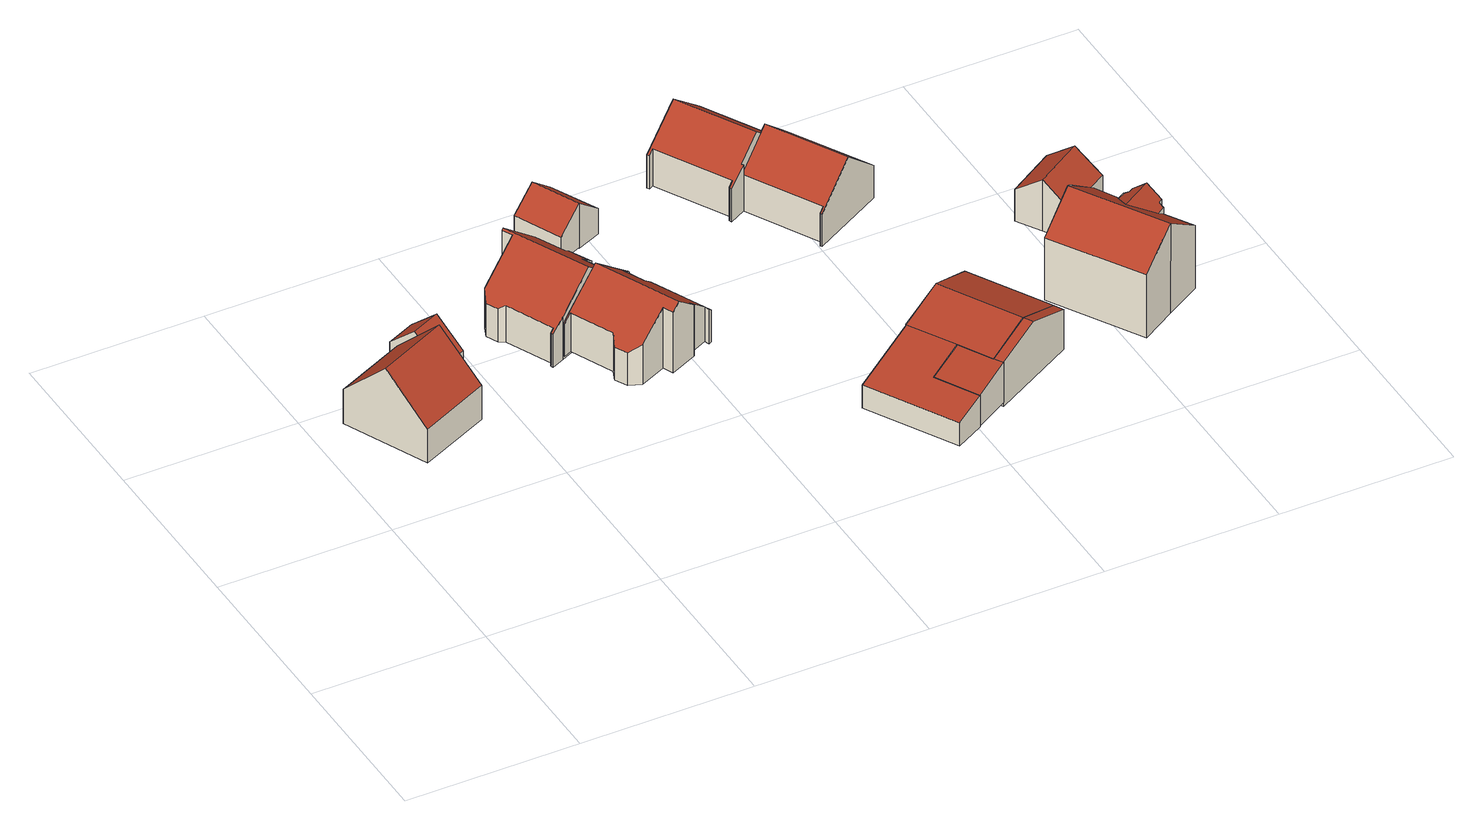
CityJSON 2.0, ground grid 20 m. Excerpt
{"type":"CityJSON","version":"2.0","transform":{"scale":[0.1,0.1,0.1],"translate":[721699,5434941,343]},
"CityObjects":{
"building1":{"type":"Building","attributes":{"Gemeindeschluessel":"09375181","HoeheDach":"358.170","HoeheGrund":"348.696","Methode":"2000","NiedrigsteTraufeDesGebaeudes":"353.004","Geometrietyp2DReferenz":"3000","measuredHeight":9.47,"function":"31001_1000","roofType":"3100"},"address":[{"Country":"Germany","Locality":"Pettendorf","ThoroughfareName":"Alte Straße 16"}],"geometry":[{"type":"Solid","lod":"2","boundaries":[[[[0,1,2,3]],[[2,1,4,5]],[[6,0,3,7]],[[7,8,9,6]],[[5,4,9,8]],[[3,2,5,8,7]],[[6,9,4,1,0]]]],"semantics":{"surfaces":[{"type":"WallSurface","Flaeche":"38.931","Z_MAX":"4.312","Z_MAX_ASL":"353.008","Z_MIN":"0.000","Z_MIN_ASL":"348.696"},{"type":"RoofSurface","Dachneigung":"46.220","Dachorientierung":"155.586","Flaeche":"67.337","Z_MAX":"9.474","Z_MAX_ASL":"358.170","Z_MIN":"4.312","Z_MIN_ASL":"353.008"},{"type":"GroundSurface","Flaeche":"97.205","Z_MAX":"0.000","Z_MAX_ASL":"348.696","Z_MIN":"0.000","Z_MIN_ASL":"348.696"},{"type":"WallSurface","Flaeche":"38.860","Z_MAX":"4.313","Z_MAX_ASL":"353.009","Z_MIN":"0.000","Z_MIN_ASL":"348.696"},{"type":"RoofSurface","Dachneigung":"46.218","Dachorientierung":"335.592","Flaeche":"67.305","Z_MAX":"9.474","Z_MAX_ASL":"358.170","Z_MIN":"4.308","Z_MIN_ASL":"353.004"},{"type":"WallSurface","Flaeche":"74.282","Z_MAX":"9.474","Z_MAX_ASL":"358.170","Z_MIN":"0.000","Z_MIN_ASL":"348.696"},{"type":"WallSurface","Flaeche":"74.246","Z_MAX":"9.474","Z_MAX_ASL":"358.170","Z_MIN":"0.000","Z_MIN_ASL":"348.696"}],"values":[[0,1,2,3,4,5,6]]}}]},
"building2":{"type":"Building","attributes":{"Gemeindeschluessel":"09375181","HoeheDach":"354.582","HoeheGrund":"348.610","Methode":"2000","NiedrigsteTraufeDesGebaeudes":"351.508","Geometrietyp2DReferenz":"3000","measuredHeight":5.97,"function":"31001_2000","roofType":"3100"},"geometry":[{"type":"Solid","lod":"2","boundaries":[[[[10,11,12,13]],[[14,11,10,15]],[[16,17,12,11,14]],[[13,12,17,18]],[[19,18,17,16]],[[16,14,15,19]],[[15,10,13,18,19]]]],"semantics":{"surfaces":[{"type":"RoofSurface","Dachneigung":"48.520","Dachorientierung":"155.666","Flaeche":"16.928","Z_MAX":"5.972","Z_MAX_ASL":"354.582","Z_MIN":"2.898","Z_MIN_ASL":"351.508"},{"type":"WallSurface","Flaeche":"10.573","Z_MAX":"2.898","Z_MAX_ASL":"351.508","Z_MIN":"0.000","Z_MIN_ASL":"348.610"},{"type":"WallSurface","Flaeche":"29.880","Z_MAX":"5.972","Z_MAX_ASL":"354.582","Z_MIN":"0.000","Z_MIN_ASL":"348.610"},{"type":"RoofSurface","Dachneigung":"48.521","Dachorientierung":"335.677","Flaeche":"15.407","Z_MAX":"5.972","Z_MAX_ASL":"354.582","Z_MIN":"3.169","Z_MIN_ASL":"351.779"},{"type":"WallSurface","Flaeche":"11.565","Z_MAX":"3.177","Z_MAX_ASL":"351.787","Z_MIN":"0.000","Z_MIN_ASL":"348.610"},{"type":"GroundSurface","Flaeche":"24.224","Z_MAX":"0.000","Z_MAX_ASL":"348.610","Z_MIN":"0.000","Z_MIN_ASL":"348.610"},{"type":"WallSurface","Flaeche":"29.915","Z_MAX":"5.972","Z_MAX_ASL":"354.582","Z_MIN":"0.000","Z_MIN_ASL":"348.610"}],"values":[[0,1,2,3,4,5,6]]}}]},
"building3":{"type":"Building","attributes":{"Gemeindeschluessel":"09375181","HoeheDach":"356.491","HoeheGrund":"347.420","Methode":"1000","NiedrigsteTraufeDesGebaeudes":"351.602","Geometrietyp2DReferenz":"3000","measuredHeight":9.07,"function":"31001_1000","roofType":"3100"},"address":[{"Country":"Germany","Locality":"Pettendorf","ThoroughfareName":"Alte Straße 14a"}],"geometry":[{"type":"Solid","lod":"2","boundaries":[[[[20,21,22,23,24,25,26,27,28,29,30,31]],[[32,33,26,25,34]],[[35,36,37,38]],[[39,31,30,40]],[[41,23,22,42]],[[43,44,45,46]],[[47,48,49,50]],[[51,47,50,52,43,46,35,38,32,34,53,41,42,54,55,39,40,56]],[[54,21,20,55]],[[42,22,21,54]],[[56,29,28,51]],[[34,25,24,53]],[[46,45,36,35]],[[40,30,29,56]],[[51,28,27,48,47]],[[38,37,33,32]],[[50,49,57,52]],[[53,24,23,41]],[[52,57,44,43]],[[26,33,37,36,45,44,57,49,48,27]],[[55,20,31,39]]]],"semantics":{"surfaces":[{"type":"RoofSurface","Dachneigung":"50.794","Dachorientierung":"244.987","Flaeche":"68.030","Z_MAX":"9.071","Z_MAX_ASL":"356.491","Z_MIN":"4.182","Z_MIN_ASL":"351.602"},{"type":"WallSurface","Flaeche":"70.826","Z_MAX":"9.071","Z_MAX_ASL":"356.491","Z_MIN":"0.000","Z_MIN_ASL":"347.420"},{"type":"WallSurface","Flaeche":"7.396","Z_MAX":"5.552","Z_MAX_ASL":"352.972","Z_MIN":"0.000","Z_MIN_ASL":"347.420"},{"type":"WallSurface","Flaeche":"6.465","Z_MAX":"5.035","Z_MAX_ASL":"352.455","Z_MIN":"0.000","Z_MIN_ASL":"347.420"},{"type":"WallSurface","Flaeche":"2.140","Z_MAX":"4.581","Z_MAX_ASL":"352.001","Z_MIN":"0.000","Z_MIN_ASL":"347.420"},{"type":"WallSurface","Flaeche":"8.119","Z_MAX":"5.599","Z_MAX_ASL":"353.019","Z_MIN":"0.000","Z_MIN_ASL":"347.420"},{"type":"WallSurface","Flaeche":"17.636","Z_MAX":"4.717","Z_MAX_ASL":"352.137","Z_MIN":"0.000","Z_MIN_ASL":"347.420"},{"type":"GroundSurface","Flaeche":"108.155","Z_MAX":"0.000","Z_MAX_ASL":"347.420","Z_MIN":"0.000","Z_MIN_ASL":"347.420"},{"type":"WallSurface","Flaeche":"3.323","Z_MAX":"4.627","Z_MAX_ASL":"352.047","Z_MIN":"0.000","Z_MIN_ASL":"347.420"},{"type":"WallSurface","Flaeche":"27.654","Z_MAX":"4.627","Z_MAX_ASL":"352.047","Z_MIN":"0.000","Z_MIN_ASL":"347.420"},{"type":"WallSurface","Flaeche":"12.566","Z_MAX":"8.929","Z_MAX_ASL":"356.349","Z_MIN":"0.000","Z_MIN_ASL":"347.420"},{"type":"WallSurface","Flaeche":"7.820","Z_MAX":"5.503","Z_MAX_ASL":"352.923","Z_MIN":"0.000","Z_MIN_ASL":"347.420"},{"type":"WallSurface","Flaeche":"21.305","Z_MAX":"5.599","Z_MAX_ASL":"353.019","Z_MIN":"0.000","Z_MIN_ASL":"347.420"},{"type":"WallSurface","Flaeche":"33.280","Z_MAX":"8.925","Z_MAX_ASL":"356.345","Z_MIN":"0.000","Z_MIN_ASL":"347.420"},{"type":"WallSurface","Flaeche":"38.442","Z_MAX":"9.071","Z_MAX_ASL":"356.491","Z_MIN":"0.000","Z_MIN_ASL":"347.420"},{"type":"WallSurface","Flaeche":"1.183","Z_MAX":"4.332","Z_MAX_ASL":"351.752","Z_MIN":"0.000","Z_MIN_ASL":"347.420"},{"type":"WallSurface","Flaeche":"2.704","Z_MAX":"4.717","Z_MAX_ASL":"352.137","Z_MIN":"0.000","Z_MIN_ASL":"347.420"},{"type":"WallSurface","Flaeche":"1.460","Z_MAX":"4.186","Z_MAX_ASL":"351.606","Z_MIN":"0.000","Z_MIN_ASL":"347.420"},{"type":"WallSurface","Flaeche":"12.439","Z_MAX":"4.254","Z_MAX_ASL":"351.674","Z_MIN":"0.000","Z_MIN_ASL":"347.420"},{"type":"RoofSurface","Dachneigung":"50.793","Dachorientierung":"64.981","Flaeche":"71.548","Z_MAX":"9.071","Z_MAX_ASL":"356.491","Z_MIN":"4.223","Z_MIN_ASL":"351.643"},{"type":"WallSurface","Flaeche":"6.382","Z_MAX":"4.229","Z_MAX_ASL":"351.649","Z_MIN":"0.000","Z_MIN_ASL":"347.420"}],"values":[[0,1,2,3,4,5,6,7,8,9,10,11,12,13,14,15,16,17,18,19,20]]}}]},
"building4":{"type":"Building","attributes":{"Gemeindeschluessel":"09375181","HoeheDach":"356.438","HoeheGrund":"347.910","Methode":"1000","NiedrigsteTraufeDesGebaeudes":"351.975","Geometrietyp2DReferenz":"3000","measuredHeight":8.53,"function":"31001_1000","roofType":"3100"},"address":[{"Country":"Germany","Locality":"Pettendorf","ThoroughfareName":"Alte Straße 14"}],"geometry":[{"type":"Solid","lod":"2","boundaries":[[[[58,59,60,61]],[[61,60,62,63]],[[64,65,66,67]],[[68,69,70,71]],[[72,73,74,75,76,77,78,79,80,81,82]],[[63,62,80,79,83]],[[84,77,76,85]],[[86,87,88,89]],[[90,75,74,91]],[[92,93,59,58]],[[94,68,71,95,86,89,64,67,92,58,61,63,83,96,84,85,90,91,97,98]],[[94,82,81,69,68]],[[95,99,87,86]],[[71,70,99,95]],[[91,74,73,97]],[[80,62,60,59,93,66,65,88,87,99,70,69,81]],[[89,88,65,64]],[[85,76,75,90]],[[97,73,72,98]],[[83,79,78,96]],[[96,78,77,84]],[[67,66,93,92]],[[98,72,82,94]]]],"semantics":{"surfaces":[{"type":"WallSurface","Flaeche":"13.796","Z_MAX":"6.456","Z_MAX_ASL":"354.366","Z_MIN":"0.000","Z_MIN_ASL":"347.910"},{"type":"WallSurface","Flaeche":"3.906","Z_MAX":"6.458","Z_MAX_ASL":"354.368","Z_MIN":"0.000","Z_MIN_ASL":"347.910"},{"type":"WallSurface","Flaeche":"31.075","Z_MAX":"4.070","Z_MAX_ASL":"351.980","Z_MIN":"0.000","Z_MIN_ASL":"347.910"},{"type":"WallSurface","Flaeche":"2.650","Z_MAX":"4.572","Z_MAX_ASL":"352.482","Z_MIN":"0.000","Z_MIN_ASL":"347.910"},{"type":"RoofSurface","Dachneigung":"50.515","Dachorientierung":"245.150","Flaeche":"58.067","Z_MAX":"8.528","Z_MAX_ASL":"356.438","Z_MIN":"4.065","Z_MIN_ASL":"351.975"},{"type":"WallSurface","Flaeche":"26.834","Z_MAX":"8.528","Z_MAX_ASL":"356.438","Z_MIN":"0.000","Z_MIN_ASL":"347.910"},{"type":"WallSurface","Flaeche":"7.095","Z_MAX":"4.945","Z_MAX_ASL":"352.855","Z_MIN":"0.000","Z_MIN_ASL":"347.910"},{"type":"WallSurface","Flaeche":"13.623","Z_MAX":"4.990","Z_MAX_ASL":"352.900","Z_MIN":"0.000","Z_MIN_ASL":"347.910"},{"type":"WallSurface","Flaeche":"6.401","Z_MAX":"4.913","Z_MAX_ASL":"352.823","Z_MIN":"0.000","Z_MIN_ASL":"347.910"},{"type":"WallSurface","Flaeche":"2.650","Z_MAX":"4.352","Z_MAX_ASL":"352.262","Z_MIN":"0.000","Z_MIN_ASL":"347.910"},{"type":"GroundSurface","Flaeche":"97.626","Z_MAX":"0.000","Z_MAX_ASL":"347.910","Z_MIN":"0.000","Z_MIN_ASL":"347.910"},{"type":"WallSurface","Flaeche":"65.432","Z_MAX":"8.528","Z_MAX_ASL":"356.438","Z_MIN":"0.000","Z_MIN_ASL":"347.910"},{"type":"WallSurface","Flaeche":"5.055","Z_MAX":"4.990","Z_MAX_ASL":"352.900","Z_MIN":"0.000","Z_MIN_ASL":"347.910"},{"type":"WallSurface","Flaeche":"1.096","Z_MAX":"4.070","Z_MAX_ASL":"351.980","Z_MIN":"0.000","Z_MIN_ASL":"347.910"},{"type":"WallSurface","Flaeche":"26.558","Z_MAX":"4.913","Z_MAX_ASL":"352.823","Z_MIN":"0.000","Z_MIN_ASL":"347.910"},{"type":"RoofSurface","Dachneigung":"50.509","Dachorientierung":"65.144","Flaeche":"68.430","Z_MAX":"8.528","Z_MAX_ASL":"356.438","Z_MIN":"4.067","Z_MIN_ASL":"351.977"},{"type":"WallSurface","Flaeche":"5.052","Z_MAX":"4.988","Z_MAX_ASL":"352.898","Z_MIN":"0.000","Z_MIN_ASL":"347.910"},{"type":"WallSurface","Flaeche":"6.024","Z_MAX":"4.073","Z_MAX_ASL":"351.983","Z_MIN":"0.000","Z_MIN_ASL":"347.910"},{"type":"WallSurface","Flaeche":"4.482","Z_MAX":"4.910","Z_MAX_ASL":"352.820","Z_MIN":"0.000","Z_MIN_ASL":"347.910"},{"type":"WallSurface","Flaeche":"10.038","Z_MAX":"7.716","Z_MAX_ASL":"355.626","Z_MIN":"0.000","Z_MIN_ASL":"347.910"},{"type":"WallSurface","Flaeche":"21.285","Z_MAX":"7.715","Z_MAX_ASL":"355.625","Z_MIN":"0.000","Z_MIN_ASL":"347.910"},{"type":"WallSurface","Flaeche":"1.416","Z_MAX":"4.347","Z_MAX_ASL":"352.257","Z_MIN":"0.000","Z_MIN_ASL":"347.910"},{"type":"WallSurface","Flaeche":"0.845","Z_MAX":"4.089","Z_MAX_ASL":"351.999","Z_MIN":"0.000","Z_MIN_ASL":"347.910"}],"values":[[0,1,2,3,4,5,6,7,8,9,10,11,12,13,14,15,16,17,18,19,20,21,22]]}}]},
"building5":{"type":"Building","attributes":{"Gemeindeschluessel":"09375181","HoeheDach":"353.007","HoeheGrund":"347.350","Methode":"1000","NiedrigsteTraufeDesGebaeudes":"350.510","Geometrietyp2DReferenz":"3000","measuredHeight":5.66,"function":"31001_2000","roofType":"2100"},"geometry":[{"type":"Solid","lod":"2","boundaries":[[[[100,101,102,103]],[[104,105,106,107]],[[101,106,105,102]],[[102,105,104,103]],[[100,107,106,101]],[[103,104,107,100]]]],"semantics":{"surfaces":[{"type":"GroundSurface","Flaeche":"17.930","Z_MAX":"0.000","Z_MAX_ASL":"347.350","Z_MIN":"0.000","Z_MIN_ASL":"347.350"},{"type":"RoofSurface","Dachneigung":"50.230","Dachorientierung":"245.366","Flaeche":"23.327","Z_MAX":"5.657","Z_MAX_ASL":"353.007","Z_MIN":"3.160","Z_MIN_ASL":"350.510"},{"type":"WallSurface","Flaeche":"33.831","Z_MAX":"5.657","Z_MAX_ASL":"353.007","Z_MIN":"0.000","Z_MIN_ASL":"347.350"},{"type":"WallSurface","Flaeche":"13.225","Z_MAX":"5.657","Z_MAX_ASL":"353.007","Z_MIN":"0.000","Z_MIN_ASL":"347.350"},{"type":"WallSurface","Flaeche":"13.153","Z_MAX":"5.646","Z_MAX_ASL":"352.996","Z_MIN":"0.000","Z_MIN_ASL":"347.350"},{"type":"WallSurface","Flaeche":"18.936","Z_MAX":"3.160","Z_MAX_ASL":"350.510","Z_MIN":"0.000","Z_MIN_ASL":"347.350"}],"values":[[0,1,2,3,4,5]]}}]},
"building6":{"type":"Building","attributes":{"Gemeindeschluessel":"09375181","HoeheDach":"353.002","HoeheGrund":"347.310","Methode":"2000","NiedrigsteTraufeDesGebaeudes":"350.512","Geometrietyp2DReferenz":"3000","measuredHeight":5.69,"function":"31001_2000","roofType":"2100"},"geometry":[{"type":"Solid","lod":"2","boundaries":[[[[108,109,105,110]],[[105,109,111,106]],[[112,113,108,110]],[[110,105,106,112]],[[112,106,111,113]],[[113,111,109,108]]]],"semantics":{"surfaces":[{"type":"WallSurface","Flaeche":"13.328","Z_MAX":"5.692","Z_MAX_ASL":"353.002","Z_MIN":"0.000","Z_MIN_ASL":"347.310"},{"type":"RoofSurface","Dachneigung":"50.282","Dachorientierung":"65.176","Flaeche":"23.369","Z_MAX":"5.692","Z_MAX_ASL":"353.002","Z_MIN":"3.202","Z_MIN_ASL":"350.512"},{"type":"GroundSurface","Flaeche":"17.975","Z_MAX":"0.000","Z_MAX_ASL":"347.310","Z_MIN":"0.000","Z_MIN_ASL":"347.310"},{"type":"WallSurface","Flaeche":"34.056","Z_MAX":"5.692","Z_MAX_ASL":"353.002","Z_MIN":"0.000","Z_MIN_ASL":"347.310"},{"type":"WallSurface","Flaeche":"13.290","Z_MAX":"5.686","Z_MAX_ASL":"352.996","Z_MIN":"0.000","Z_MIN_ASL":"347.310"},{"type":"WallSurface","Flaeche":"19.283","Z_MAX":"3.202","Z_MAX_ASL":"350.512","Z_MIN":"0.000","Z_MIN_ASL":"347.310"}],"values":[[0,1,2,3,4,5]]}}]},
"building7":{"type":"Building","attributes":{"Gemeindeschluessel":"09375181","HoeheDach":"353.417","HoeheGrund":"348.230","Methode":"2000","NiedrigsteTraufeDesGebaeudes":"351.129","Geometrietyp2DReferenz":"3000","measuredHeight":5.19,"function":"31001_2000","roofType":"2100","storeysAboveGround":1},"geometry":[{"type":"Solid","lod":"2","boundaries":[[[[114,115,116,117]],[[118,119,120,121]],[[122,120,119,123,116,115]],[[124,123,119,118]],[[121,120,122,125]],[[114,117,124,118,121,125]],[[125,122,115,114]],[[117,116,123,124]]]],"semantics":{"surfaces":[{"type":"WallSurface","Flaeche":"33.360","Z_MAX":"5.182","Z_MAX_ASL":"353.412","Z_MIN":"0.000","Z_MIN_ASL":"348.230"},{"type":"WallSurface","Flaeche":"21.733","Z_MAX":"3.940","Z_MAX_ASL":"352.170","Z_MIN":"0.000","Z_MIN_ASL":"348.230"},{"type":"RoofSurface","Dachneigung":"74.588","Dachorientierung":"240.646","Flaeche":"74.211","Z_MAX":"5.187","Z_MAX_ASL":"353.417","Z_MIN":"2.899","Z_MIN_ASL":"351.129"},{"type":"WallSurface","Flaeche":"20.643","Z_MAX":"5.187","Z_MAX_ASL":"353.417","Z_MIN":"0.000","Z_MIN_ASL":"348.230"},{"type":"WallSurface","Flaeche":"12.843","Z_MAX":"3.935","Z_MAX_ASL":"352.165","Z_MIN":"0.000","Z_MIN_ASL":"348.230"},{"type":"GroundSurface","Flaeche":"71.542","Z_MAX":"0.000","Z_MAX_ASL":"348.230","Z_MIN":"0.000","Z_MIN_ASL":"348.230"},{"type":"WallSurface","Flaeche":"33.850","Z_MAX":"2.909","Z_MAX_ASL":"351.139","Z_MIN":"0.000","Z_MIN_ASL":"348.230"},{"type":"WallSurface","Flaeche":"31.909","Z_MAX":"5.187","Z_MAX_ASL":"353.417","Z_MIN":"0.000","Z_MIN_ASL":"348.230"}],"values":[[0,1,2,3,4,5,6,7]]}}]},
"building8":{"type":"Building","attributes":{"Gemeindeschluessel":"09375181","HoeheDach":"353.417","HoeheGrund":"348.280","Methode":"2000","NiedrigsteTraufeDesGebaeudes":"352.174","Geometrietyp2DReferenz":"3000","measuredHeight":5.14,"function":"51009_1610","roofType":"2100"},"geometry":[{"type":"Solid","lod":"2","boundaries":[[[[126,123,127,128]],[[129,130,120,131]],[[120,130,127,123,119]],[[132,119,123,126]],[[132,126,128,129,131]],[[131,120,119,132]],[[128,127,130,129]]]],"semantics":{"surfaces":[{"type":"WallSurface","Flaeche":"21.908","Z_MAX":"5.136","Z_MAX_ASL":"353.416","Z_MIN":"0.000","Z_MIN_ASL":"348.280"},{"type":"WallSurface","Flaeche":"20.486","Z_MAX":"5.137","Z_MAX_ASL":"353.417","Z_MIN":"0.000","Z_MIN_ASL":"348.280"},{"type":"RoofSurface","Dachneigung":"74.673","Dachorientierung":"240.809","Flaeche":"25.908","Z_MAX":"5.137","Z_MAX_ASL":"353.417","Z_MIN":"3.894","Z_MIN_ASL":"352.174"},{"type":"WallSurface","Flaeche":"20.419","Z_MAX":"5.134","Z_MAX_ASL":"353.414","Z_MIN":"0.000","Z_MIN_ASL":"348.280"},{"type":"GroundSurface","Flaeche":"24.986","Z_MAX":"0.000","Z_MAX_ASL":"348.280","Z_MIN":"0.000","Z_MIN_ASL":"348.280"},{"type":"WallSurface","Flaeche":"21.493","Z_MAX":"3.894","Z_MAX_ASL":"352.174","Z_MIN":"0.000","Z_MIN_ASL":"348.280"},{"type":"WallSurface","Flaeche":"6.410","Z_MAX":"5.137","Z_MAX_ASL":"353.417","Z_MIN":"0.000","Z_MIN_ASL":"348.280"}],"values":[[0,1,2,3,4,5,6]]}}]},
"building9":{"type":"Building","attributes":{"Gemeindeschluessel":"09375181","HoeheDach":"355.030","HoeheGrund":"347.840","Methode":"2000","NiedrigsteTraufeDesGebaeudes":"352.889","Geometrietyp2DReferenz":"3000","measuredHeight":7.19,"function":"31001_1000","roofType":"3100","storeysAboveGround":1},"address":[{"Country":"Germany","Locality":"Pettendorf","ThoroughfareName":"Alte Straße 17"}],"geometry":[{"type":"Solid","lod":"2","boundaries":[[[[133,134,135,127,136]],[[135,134,137,138]],[[139,137,134,133]],[[140,141,138,137,139]],[[140,139,133,136,142,143]],[[143,116,141,140]],[[142,123,116,143]],[[136,127,123,142]],[[116,123,127,135,138,141]]]],"semantics":{"surfaces":[{"type":"WallSurface","Flaeche":"69.730","Z_MAX":"7.190","Z_MAX_ASL":"355.030","Z_MIN":"0.000","Z_MIN_ASL":"347.840"},{"type":"RoofSurface","Dachneigung":"69.071","Dachorientierung":"60.802","Flaeche":"62.967","Z_MAX":"7.190","Z_MAX_ASL":"355.030","Z_MIN":"5.049","Z_MIN_ASL":"352.889"},{"type":"WallSurface","Flaeche":"53.010","Z_MAX":"5.049","Z_MAX_ASL":"352.889","Z_MIN":"0.000","Z_MIN_ASL":"347.840"},{"type":"WallSurface","Flaeche":"69.978","Z_MAX":"7.190","Z_MAX_ASL":"355.030","Z_MIN":"0.000","Z_MIN_ASL":"347.840"},{"type":"GroundSurface","Flaeche":"117.396","Z_MAX":"0.000","Z_MAX_ASL":"347.840","Z_MIN":"0.000","Z_MIN_ASL":"347.840"},{"type":"WallSurface","Flaeche":"0.575","Z_MAX":"5.570","Z_MAX_ASL":"353.410","Z_MIN":"0.000","Z_MIN_ASL":"347.840"},{"type":"WallSurface","Flaeche":"34.312","Z_MAX":"5.580","Z_MAX_ASL":"353.420","Z_MIN":"0.000","Z_MIN_ASL":"347.840"},{"type":"WallSurface","Flaeche":"23.810","Z_MAX":"5.582","Z_MAX_ASL":"353.422","Z_MIN":"0.000","Z_MIN_ASL":"347.840"},{"type":"RoofSurface","Dachneigung":"73.854","Dachorientierung":"240.803","Flaeche":"60.994","Z_MAX":"7.190","Z_MAX_ASL":"355.030","Z_MIN":"5.569","Z_MIN_ASL":"353.409"}],"values":[[0,1,2,3,4,5,6,7,8]]}}]},
"building10":{"type":"Building","attributes":{"Gemeindeschluessel":"09375181","HoeheDach":"355.030","HoeheGrund":"347.770","Methode":"2000","NiedrigsteTraufeDesGebaeudes":"352.889","Geometrietyp2DReferenz":"3000","measuredHeight":7.26,"function":"51009_1610","roofType":"3100"},"geometry":[{"type":"Solid","lod":"2","boundaries":[[[[136,127,135,134,133]],[[144,145,146,130,147]],[[133,134,145,144]],[[136,133,144,147]],[[147,130,127,136]],[[146,145,134,135]],[[130,146,135,127]]]],"semantics":{"surfaces":[{"type":"WallSurface","Flaeche":"70.494","Z_MAX":"7.260","Z_MAX_ASL":"355.030","Z_MIN":"0.000","Z_MIN_ASL":"347.770"},{"type":"WallSurface","Flaeche":"6.388","Z_MAX":"5.119","Z_MAX_ASL":"352.889","Z_MIN":"0.000","Z_MIN_ASL":"347.770"},{"type":"GroundSurface","Flaeche":"13.918","Z_MAX":"0.000","Z_MAX_ASL":"347.770","Z_MIN":"0.000","Z_MIN_ASL":"347.770"},{"type":"WallSurface","Flaeche":"7.045","Z_MAX":"5.645","Z_MAX_ASL":"353.415","Z_MIN":"0.000","Z_MIN_ASL":"347.770"},{"type":"RoofSurface","Dachneigung":"69.039","Dachorientierung":"60.580","Flaeche":"7.469","Z_MAX":"7.260","Z_MAX_ASL":"355.030","Z_MIN":"5.119","Z_MIN_ASL":"352.889"},{"type":"RoofSurface","Dachneigung":"73.813","Dachorientierung":"240.580","Flaeche":"7.229","Z_MAX":"7.260","Z_MAX_ASL":"355.030","Z_MIN":"5.645","Z_MIN_ASL":"353.415"}],"values":[[0,0,1,2,3,4,5]]}}]},
"building11":{"type":"Building","attributes":{"Gemeindeschluessel":"09375181","HoeheDach":"355.290","HoeheGrund":"347.070","Methode":"2000","NiedrigsteTraufeDesGebaeudes":"351.252","Geometrietyp2DReferenz":"3000","measuredHeight":8.22,"function":"31001_1000","roofType":"3100"},"address":[{"Country":"Germany","Locality":"Pettendorf","ThoroughfareName":"Alte Straße 12a"}],"geometry":[{"type":"Solid","lod":"2","boundaries":[[[[148,149,150,151]],[[152,153,151,150,154]],[[155,156,152,154]],[[152,156,157,158,159,160,161,162,163,164,153]],[[159,165,166,160]],[[158,167,165,159]],[[160,166,168,161]],[[161,168,169,162]],[[163,162,169,149,148]],[[155,154,150,149,169,168,166,165,167,170]],[[156,155,170,157]],[[167,158,157,170]],[[148,151,153,164,163]]]],"semantics":{"surfaces":[{"type":"RoofSurface","Dachneigung":"50.189","Dachorientierung":"61.171","Flaeche":"62.723","Z_MAX":"8.220","Z_MAX_ASL":"355.290","Z_MIN":"4.202","Z_MIN_ASL":"351.272"},{"type":"WallSurface","Flaeche":"49.275","Z_MAX":"8.220","Z_MAX_ASL":"355.290","Z_MIN":"0.000","Z_MIN_ASL":"347.070"},{"type":"WallSurface","Flaeche":"0.796","Z_MAX":"5.945","Z_MAX_ASL":"353.015","Z_MIN":"0.000","Z_MIN_ASL":"347.070"},{"type":"GroundSurface","Flaeche":"90.943","Z_MAX":"0.000","Z_MAX_ASL":"347.070","Z_MIN":"0.000","Z_MIN_ASL":"347.070"},{"type":"WallSurface","Flaeche":"45.252","Z_MAX":"4.723","Z_MAX_ASL":"351.793","Z_MIN":"0.000","Z_MIN_ASL":"347.070"},{"type":"WallSurface","Flaeche":"2.743","Z_MAX":"4.700","Z_MAX_ASL":"351.770","Z_MIN":"0.000","Z_MIN_ASL":"347.070"},{"type":"WallSurface","Flaeche":"2.776","Z_MAX":"4.723","Z_MAX_ASL":"351.793","Z_MIN":"0.000","Z_MIN_ASL":"347.070"},{"type":"WallSurface","Flaeche":"1.127","Z_MAX":"4.204","Z_MAX_ASL":"351.274","Z_MIN":"0.000","Z_MIN_ASL":"347.070"},{"type":"WallSurface","Flaeche":"59.866","Z_MAX":"8.220","Z_MAX_ASL":"355.290","Z_MIN":"0.000","Z_MIN_ASL":"347.070"},{"type":"RoofSurface","Dachneigung":"50.190","Dachorientierung":"241.175","Flaeche":"55.661","Z_MAX":"8.220","Z_MAX_ASL":"355.290","Z_MIN":"4.182","Z_MIN_ASL":"351.252"},{"type":"WallSurface","Flaeche":"10.714","Z_MAX":"5.945","Z_MAX_ASL":"353.015","Z_MIN":"0.000","Z_MIN_ASL":"347.070"},{"type":"WallSurface","Flaeche":"1.164","Z_MAX":"4.186","Z_MAX_ASL":"351.256","Z_MIN":"0.000","Z_MIN_ASL":"347.070"},{"type":"WallSurface","Flaeche":"41.918","Z_MAX":"4.202","Z_MAX_ASL":"351.272","Z_MIN":"0.000","Z_MIN_ASL":"347.070"}],"values":[[0,1,2,3,4,5,6,7,8,9,10,11,12]]}}]},
"building12":{"type":"Building","attributes":{"Gemeindeschluessel":"09375181","HoeheDach":"355.350","HoeheGrund":"347.120","Methode":"2000","NiedrigsteTraufeDesGebaeudes":"351.215","Geometrietyp2DReferenz":"3000","measuredHeight":8.23,"function":"31001_1000","roofType":"3100"},"address":[{"Country":"Germany","Locality":"Pettendorf","ThoroughfareName":"Alte Straße 12"}],"geometry":[{"type":"Solid","lod":"2","boundaries":[[[[171,172,173,174,175,176]],[[171,164,153,172]],[[164,171,176,177]],[[175,178,177,176]],[[156,179,180,152]],[[181,182,179,156]],[[183,184,185,186]],[[153,152,180,173,172]],[[179,182,185,184,174,173,180]],[[183,186,181,156,152,153,164,177,178]],[[186,185,182,181]],[[183,178,175,174,184]]]],"semantics":{"surfaces":[{"type":"RoofSurface","Dachneigung":"49.408","Dachorientierung":"61.215","Flaeche":"63.917","Z_MAX":"8.230","Z_MAX_ASL":"355.350","Z_MIN":"4.103","Z_MIN_ASL":"351.223"},{"type":"WallSurface","Flaeche":"0.723","Z_MAX":"5.368","Z_MAX_ASL":"352.488","Z_MIN":"0.000","Z_MIN_ASL":"347.120"},{"type":"WallSurface","Flaeche":"6.988","Z_MAX":"5.368","Z_MAX_ASL":"352.488","Z_MIN":"0.000","Z_MIN_ASL":"347.120"},{"type":"WallSurface","Flaeche":"41.732","Z_MAX":"4.103","Z_MAX_ASL":"351.223","Z_MIN":"0.000","Z_MIN_ASL":"347.120"},{"type":"WallSurface","Flaeche":"0.619","Z_MAX":"4.624","Z_MAX_ASL":"351.744","Z_MIN":"0.000","Z_MIN_ASL":"347.120"},{"type":"WallSurface","Flaeche":"44.398","Z_MAX":"4.624","Z_MAX_ASL":"351.744","Z_MIN":"0.000","Z_MIN_ASL":"347.120"},{"type":"WallSurface","Flaeche":"1.136","Z_MAX":"4.098","Z_MAX_ASL":"351.218","Z_MIN":"0.000","Z_MIN_ASL":"347.120"},{"type":"WallSurface","Flaeche":"49.769","Z_MAX":"8.230","Z_MAX_ASL":"355.350","Z_MIN":"0.000","Z_MIN_ASL":"347.120"},{"type":"RoofSurface","Dachneigung":"49.413","Dachorientierung":"241.214","Flaeche":"55.853","Z_MAX":"8.230","Z_MAX_ASL":"355.350","Z_MIN":"4.095","Z_MIN_ASL":"351.215"},{"type":"GroundSurface","Flaeche":"90.948","Z_MAX":"0.000","Z_MAX_ASL":"347.120","Z_MIN":"0.000","Z_MIN_ASL":"347.120"},{"type":"WallSurface","Flaeche":"2.631","Z_MAX":"4.616","Z_MAX_ASL":"351.736","Z_MIN":"0.000","Z_MIN_ASL":"347.120"},{"type":"WallSurface","Flaeche":"59.445","Z_MAX":"8.230","Z_MAX_ASL":"355.350","Z_MIN":"0.000","Z_MIN_ASL":"347.120"}],"values":[[0,1,2,3,4,5,6,7,8,9,10,11]]}}]},
"building13":{"type":"Building","attributes":{"Gemeindeschluessel":"09375181","HoeheDach":"355.424","HoeheGrund":"343.790","Methode":"2000","NiedrigsteTraufeDesGebaeudes":"351.747","Geometrietyp2DReferenz":"3000","measuredHeight":11.63,"function":"31001_1000","roofType":"3100","storeysAboveGround":1},"address":[{"Country":"Germany","Locality":"Pettendorf","ThoroughfareName":"Alte Straße 15"}],"geometry":[{"type":"Solid","lod":"2","boundaries":[[[[187,188,189]],[[190,191,192,193]],[[194,195,196,197]],[[198,199,190,193,200,201,202,203,204,205,206]],[[201,207,208,202]],[[205,209,210,206]],[[201,200,211,212,213,207]],[[214,189,188,215,216,217]],[[214,217,208,207,213,218]],[[198,206,210,195,194]],[[205,204,215,188,187,209]],[[195,210,209,187,189,214,218,212,211,192,191,196]],[[198,194,197,199]],[[218,213,212]],[[190,199,197,196,191]],[[193,192,211,200]],[[203,216,215,204]],[[203,202,208,217,216]]]],"semantics":{"surfaces":[{"type":"WallSurface","Flaeche":"0.434","Z_MAX":"8.760","Z_MAX_ASL":"352.550","Z_MIN":"7.960","Z_MIN_ASL":"351.750"},{"type":"WallSurface","Flaeche":"6.220","Z_MAX":"11.467","Z_MAX_ASL":"355.257","Z_MIN":"0.000","Z_MIN_ASL":"343.790"},{"type":"RoofSurface","Dachneigung":"50.965","Dachorientierung":"239.585","Flaeche":"69.861","Z_MAX":"11.634","Z_MAX_ASL":"355.424","Z_MIN":"7.957","Z_MIN_ASL":"351.747"},{"type":"GroundSurface","Flaeche":"116.043","Z_MAX":"0.000","Z_MAX_ASL":"343.790","Z_MIN":"0.000","Z_MIN_ASL":"343.790"},{"type":"WallSurface","Flaeche":"5.683","Z_MAX":"9.256","Z_MAX_ASL":"353.046","Z_MIN":"0.000","Z_MIN_ASL":"343.790"},{"type":"WallSurface","Flaeche":"46.005","Z_MAX":"11.457","Z_MAX_ASL":"355.247","Z_MIN":"0.000","Z_MIN_ASL":"343.790"},{"type":"WallSurface","Flaeche":"34.459","Z_MAX":"9.255","Z_MAX_ASL":"353.045","Z_MIN":"0.000","Z_MIN_ASL":"343.790"},{"type":"RoofSurface","Dachneigung":"52.461","Dachorientierung":"149.627","Flaeche":"8.195","Z_MAX":"10.560","Z_MAX_ASL":"354.350","Z_MIN":"8.760","Z_MIN_ASL":"352.550"},{"type":"RoofSurface","Dachneigung":"52.461","Dachorientierung":"329.627","Flaeche":"8.130","Z_MAX":"10.560","Z_MAX_ASL":"354.350","Z_MIN":"8.760","Z_MIN_ASL":"352.550"},{"type":"WallSurface","Flaeche":"46.958","Z_MAX":"11.627","Z_MAX_ASL":"355.417","Z_MIN":"0.000","Z_MIN_ASL":"343.790"},{"type":"WallSurface","Flaeche":"34.417","Z_MAX":"9.185","Z_MAX_ASL":"352.975","Z_MIN":"0.000","Z_MIN_ASL":"343.790"},{"type":"RoofSurface","Dachneigung":"53.573","Dachorientierung":"59.628","Flaeche":"60.690","Z_MAX":"11.634","Z_MAX_ASL":"355.424","Z_MIN":"7.957","Z_MIN_ASL":"351.747"},{"type":"WallSurface","Flaeche":"95.481","Z_MAX":"7.963","Z_MAX_ASL":"351.753","Z_MIN":"0.000","Z_MIN_ASL":"343.790"},{"type":"WallSurface","Flaeche":"0.437","Z_MAX":"8.760","Z_MAX_ASL":"352.550","Z_MIN":"7.957","Z_MIN_ASL":"351.747"},{"type":"WallSurface","Flaeche":"46.971","Z_MAX":"11.634","Z_MAX_ASL":"355.424","Z_MIN":"0.000","Z_MIN_ASL":"343.790"},{"type":"WallSurface","Flaeche":"39.943","Z_MAX":"11.060","Z_MAX_ASL":"354.850","Z_MIN":"0.000","Z_MIN_ASL":"343.790"},{"type":"WallSurface","Flaeche":"5.640","Z_MAX":"9.185","Z_MAX_ASL":"352.975","Z_MIN":"0.000","Z_MIN_ASL":"343.790"},{"type":"WallSurface","Flaeche":"34.483","Z_MAX":"10.560","Z_MAX_ASL":"354.350","Z_MIN":"0.000","Z_MIN_ASL":"343.790"}],"values":[[0,1,2,3,4,5,6,7,8,9,10,11,12,13,14,15,16,17]]}}]},
"building14":{"type":"Building","attributes":{"Gemeindeschluessel":"09375181","HoeheDach":"352.647","HoeheGrund":"346.140","Methode":"1000","NiedrigsteTraufeDesGebaeudes":"350.114","Geometrietyp2DReferenz":"3000","measuredHeight":6.51,"function":"31001_2463","roofType":"3100","storeysAboveGround":1},"geometry":[{"type":"Solid","lod":"2","boundaries":[[[[219,220,221,222]],[[223,224,225,226]],[[221,227,225,224]],[[228,229,220,219]],[[222,221,224,223]],[[220,229,227,221]],[[226,225,227,230]],[[230,227,229,228]],[[219,222,223,226,230,228]]]],"semantics":{"surfaces":[{"type":"WallSurface","Flaeche":"17.057","Z_MAX":"6.497","Z_MAX_ASL":"352.637","Z_MIN":"0.000","Z_MIN_ASL":"346.140"},{"type":"WallSurface","Flaeche":"25.827","Z_MAX":"3.977","Z_MAX_ASL":"350.117","Z_MIN":"0.000","Z_MIN_ASL":"346.140"},{"type":"RoofSurface","Dachneigung":"52.172","Dachorientierung":"328.672","Flaeche":"26.798","Z_MAX":"6.507","Z_MAX_ASL":"352.647","Z_MIN":"3.974","Z_MIN_ASL":"350.114"},{"type":"WallSurface","Flaeche":"25.973","Z_MAX":"3.976","Z_MAX_ASL":"350.116","Z_MIN":"0.000","Z_MIN_ASL":"346.140"},{"type":"WallSurface","Flaeche":"17.009","Z_MAX":"6.497","Z_MAX_ASL":"352.637","Z_MIN":"0.000","Z_MIN_ASL":"346.140"},{"type":"RoofSurface","Dachneigung":"52.155","Dachorientierung":"148.796","Flaeche":"26.857","Z_MAX":"6.507","Z_MAX_ASL":"352.647","Z_MIN":"3.976","Z_MIN_ASL":"350.116"},{"type":"WallSurface","Flaeche":"17.084","Z_MAX":"6.507","Z_MAX_ASL":"352.647","Z_MIN":"0.000","Z_MIN_ASL":"346.140"},{"type":"WallSurface","Flaeche":"17.010","Z_MAX":"6.507","Z_MAX_ASL":"352.647","Z_MIN":"0.000","Z_MIN_ASL":"346.140"},{"type":"GroundSurface","Flaeche":"42.374","Z_MAX":"0.000","Z_MAX_ASL":"346.140","Z_MIN":"0.000","Z_MIN_ASL":"346.140"}],"values":[[0,1,2,3,4,5,6,7,8]]}}]}
},
"vertices":[
[136,262,57],[136,262,100],[54,224,100],[54,224,57],[114,311,152],[32,273,152],[92,360,57],[10,322,57],[10,322,100],[92,360,100],
[123,323,85],[156,338,85],[142,369,116],[109,354,116],[156,338,56],[123,323,56],[129,398,56],[129,398,88],[96,383,88],[96,383,56],
[219,381,86],[226,378,90],[251,323,90],[247,321,86],[248,318,86],[263,325,99],[302,343,135],[257,441,135],[255,440,133],[261,428,133],[218,408,95],[213,395,86],[355,368,44],[355,368,87],[263,325,44],[341,364,44],[341,364,100],[354,370,88],[354,370,44],[213,395,44],[218,408,44],[247,321,44],[251,323,44],[339,405,44],[339,405,87],[324,398,100],[324,398,44],[305,463,44],[305,463,91],[321,429,91],[321,429,44],[255,440,44],[327,432,44],[248,318,44],[226,378,44],[219,381,44],[261,428,44],[327,432,86],
[400,278,49],[400,278,93],[377,267,114],[377,267,49],[379,262,114],[379,262,49],[373,343,49],[373,343,90],[405,274,90],[405,274,49],[355,368,49],[355,368,95],[361,370,90],[361,370,49],[264,323,90],[273,327,98],[295,278,98],[290,265,90],[297,251,90],[311,245,99],[342,259,126],[347,247,126],[356,251,134],[312,347,134],[263,325,90],[347,247,49],[311,245,49],[297,251,49],[352,363,49],[352,363,99],[363,338,99],[363,338,49],[290,265,49],[295,278,49],[402,272,49],[402,272,93],[263,325,49],[362,368,49],[342,259,49],[273,327,49],[264,323,49],[362,368,90],
[313,522,44],[340,534,44],[365,480,44],[338,468,44],[338,468,75],[365,480,100],[340,534,100],[313,522,75],
[393,492,43],[393,492,75],[365,480,43],[367,547,75],[340,534,43],[367,547,43],
[486,103,52],[486,103,81],[558,143,104],[558,143,52],[549,68,52],[549,68,92],[576,19,92],[576,19,52],[543,1,81],[588,90,104],[588,90,52],[543,1,52],
[588,90,53],[609,52,104],[609,52,53],[615,42,53],[615,42,104],[576,19,53],[549,68,53],
[707,107,48],[707,107,99],[658,80,120],[609,52,48],[655,199,99],[607,171,120],[655,199,48],[558,144,48],[558,144,104],[588,90,48],[558,143,48],
[713,96,48],[713,96,99],[664,69,120],[615,42,48],
[558,584,83],[516,561,123],[564,473,123],[606,496,83],[540,460,41],[606,496,41],[540,460,100],[541,458,100],[541,458,41],[522,448,41],[521,451,41],[526,454,41],[480,538,41],[475,535,41],[473,538,41],[558,584,41],[605,497,41],[526,454,88],[480,538,88],[521,451,83],[475,535,83],[473,538,83],[522,448,83],
[605,497,95],[606,496,95],[577,480,124],[625,392,124],[667,415,82],[618,504,82],[618,504,41],[667,415,41],[541,458,87],[540,460,87],[587,374,41],[587,374,87],[583,369,41],[583,369,82],[582,371,82],[582,371,41],
[883,200,88],[883,200,96],[874,194,96],[800,247,8],[800,247,123],[805,250,119],[805,250,8],[820,119,88],[859,142,124],[798,246,124],[759,223,87],[820,119,8],[759,223,8],[841,271,8],[863,235,8],[868,238,8],[885,208,8],[880,204,8],[902,168,8],[861,144,8],[863,235,100],[868,238,100],[902,168,88],[861,144,122],[841,271,88],[859,240,87],[859,240,96],[841,202,114],[880,204,100],[885,208,100],[876,223,114],[850,235,96],
[813,270,31],[813,270,71],[797,298,96],[797,298,31],[780,326,31],[780,326,71],[835,360,71],[835,360,31],[852,332,96],[869,304,31],[869,304,71],[852,332,31]
]}
